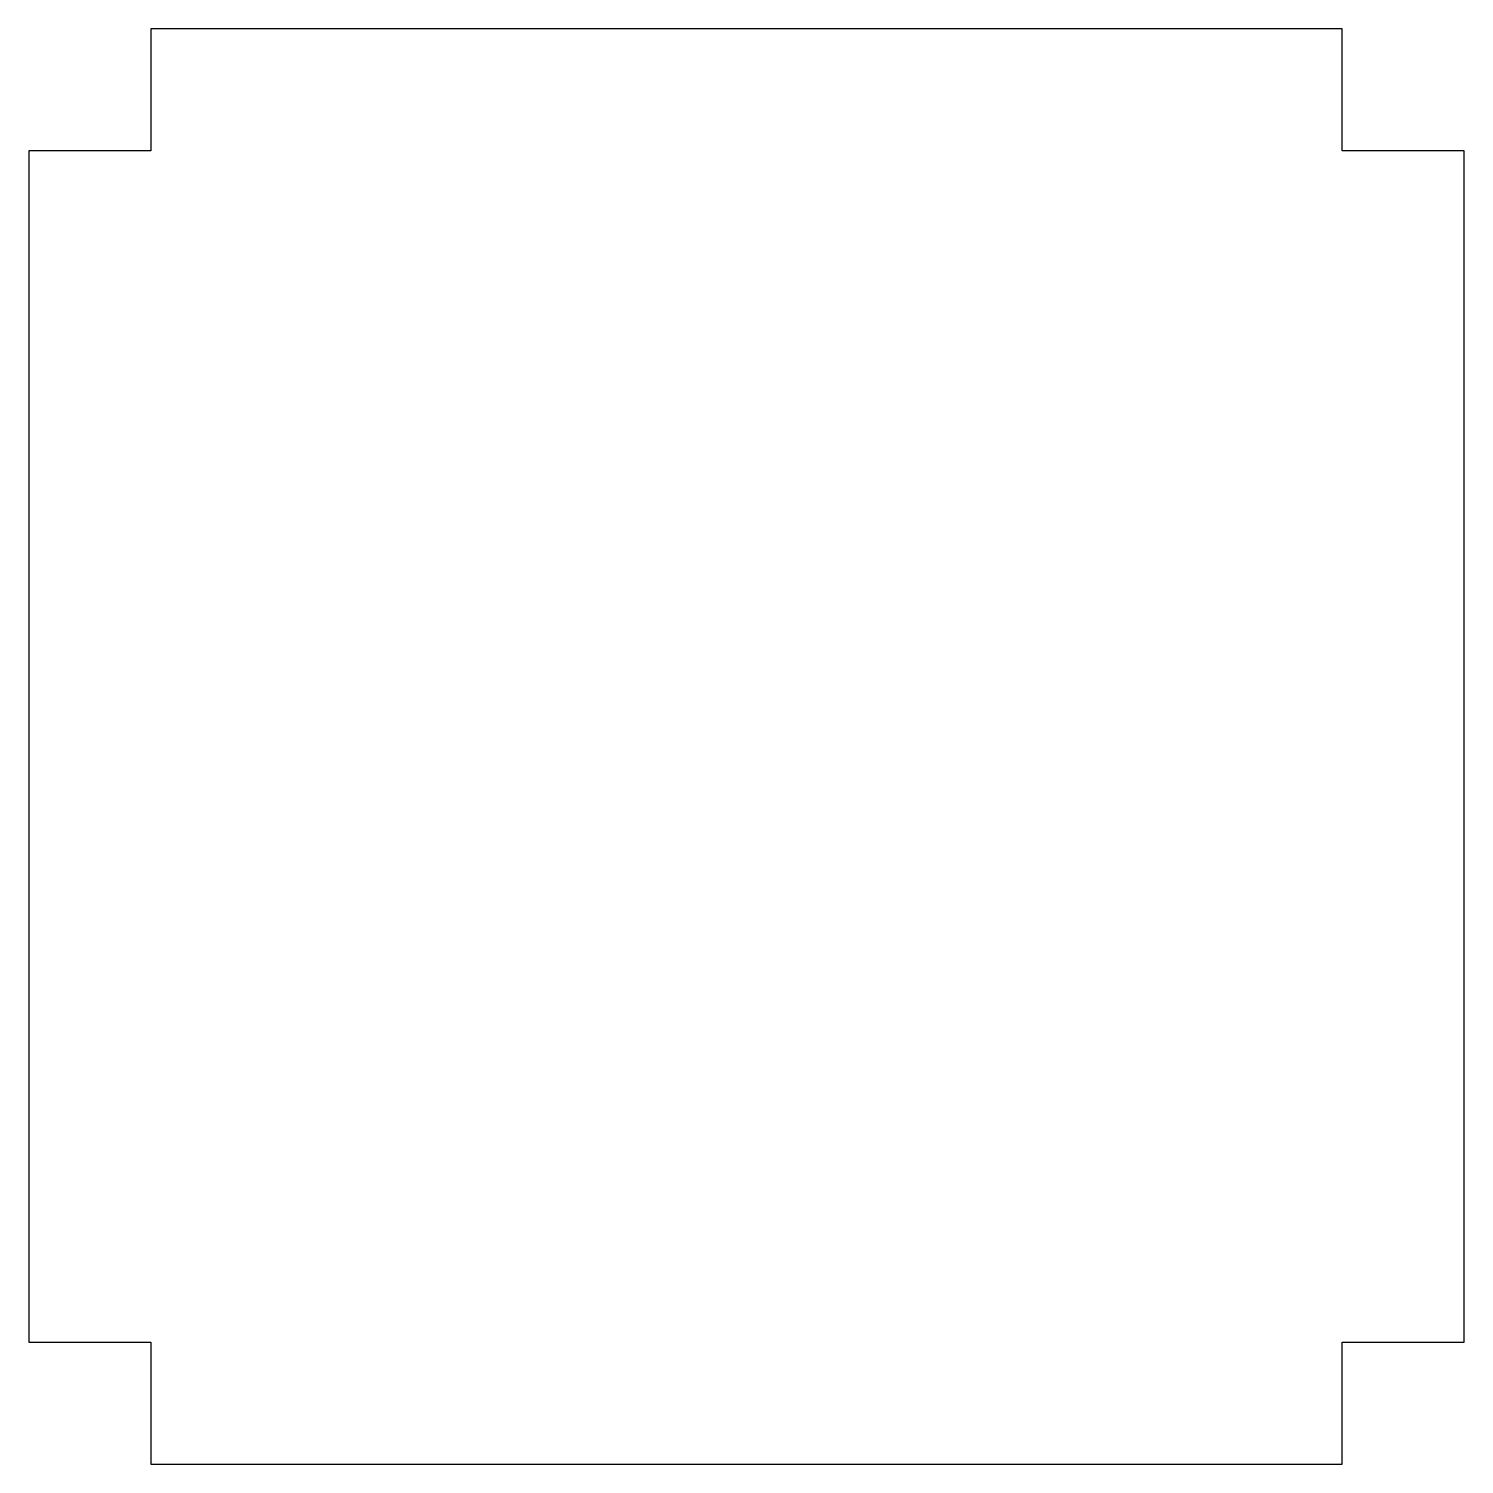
# Model space of a CAD drawing. Header units: millimetres. Extents: x -50 to 50, y -50 to 50.
import ezdxf

# ---------------------------------------------------------------- set-up
doc = ezdxf.new("R2010")
doc.units = ezdxf.units.MM

msp = doc.modelspace()

# ---------------------------------------------------------------- linework, layer by layer
msp.add_lwpolyline([(41.5, 41.5), (41.5, 50), (-41.5, 50), (-41.5, 41.5), (-50, 41.5), (-50, -41.5), (-41.5, -41.5), (-41.5, -50), (41.5, -50), (41.5, -41.5), (50, -41.5), (50, 41.5)], close=True)

doc.saveas('drawing.dxf')
